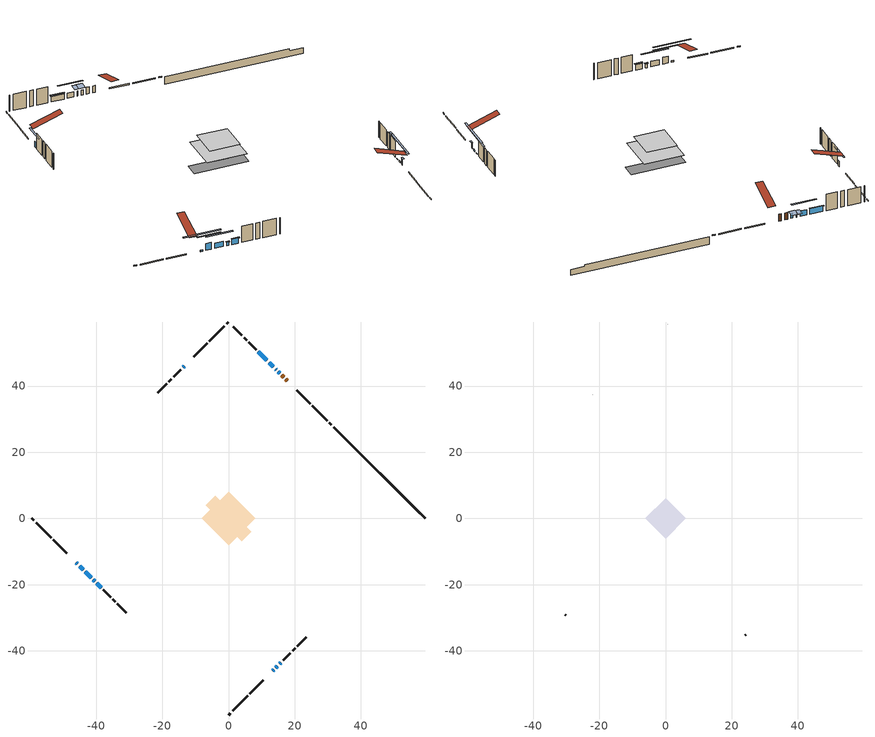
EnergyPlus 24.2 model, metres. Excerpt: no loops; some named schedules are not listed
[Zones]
conditioned space
 floor outside (Floor1 construction): -2.72,0 0,2.72 2.72,0 0,-2.72 z0.35
 floor adiabatic (AdiabaticFloorConstruction): -8.05,0 0,8.05 8.05,0 0,-8.05 z2.79
 floor foundation (Slab1 construction): -6.9,4.07 -4.07,6.9 6.9,-4.07 4.07,-6.9 z-1.99
 wall outside (RimJoist1 construction): 0,-59.35 0.6,-58.74 / -59.35,0 -58.74,-0.6 / 0,59.35 -0.6,58.74 / 31.1,28.24 30.5,28.85 z0.35:0.65
 wall outside (RimJoist2 construction): 1.26,-58.09 5.83,-53.52 / -58.09,-1.26 -53.52,-5.83 / -1.26,58.09 -5.83,53.52 / 29.84,29.5 25.28,34.07 z0.35:0.65
 wall outside (RimJoist3 construction): 6.48,-52.86 10.43,-48.92 / -52.86,-6.48 -48.92,-10.43 / -6.48,52.86 -10.43,48.92 / 24.62,34.73 20.67,38.67 z0.35:0.65
 wall outside (AdiabaticWallConstruction 1): 17.8,41.55 17.29,42.05 / 16.64,42.71 16.07,43.28 z0.35:2.38
 wall outside (AdiabaticWallConstruction): 15.41,43.94 15.01,44.33 / 14.36,44.99 14.19,45.15 z0.35:1.88; 13.3,-46.04 13.67,-45.68 z0.35:2.13; -46.04,-13.3 -45.61,-13.74 / 14.32,-45.03 14.75,-44.59 z0.35:0.81; 15.41,-43.94 15.84,-43.5 z0.35:0.56; -44.95,-14.39 -43.88,-15.47 z0.35:2.38; -43.22,-16.13 -41.49,-17.85 / 13.54,45.81 12.25,47.1 / -13.3,46.04 -13.7,45.65 / -39.79,-19.56 -38.49,-20.85 / 11.59,47.76 9,50.34 z0.35:1.98; -40.84,-18.51 -40.44,-18.9 z0.35:1.42
 wall outside (Wall1 construction): 16.5,-42.85 18.7,-40.64 / -37.84,-21.51 -35.63,-23.72 / -14.36,44.99 -16.56,42.79 / 8.35,51 6.14,53.21 z0.35:5.23
 wall outside (Wall2 construction): 19.36,-39.99 20.11,-39.23 / -34.97,-24.37 -34.22,-25.13 / -17.22,42.13 -17.97,41.37 / 5.48,53.86 4.73,54.62 z0.35:5.23
 wall outside (Wall3 construction): 20.77,-38.57 23.44,-35.9 / -33.56,-25.78 -30.89,-28.45 / -18.63,40.72 -21.3,38.05 / 4.07,55.27 1.4,57.94 z0.35:5.23
 wall foundation (FoundationWall1 construction): 31.76,27.59,-1.99 31.76,27.59,0.35 56.59,2.76,0.35 56.59,2.76,-0.25 59.35,0,-0.25 59.35,0,-1.99
 window (WindowConstruction 8): 15.41,43.94 15.01,44.33 z0.35:1.87
 window (WindowConstruction 7): 13.3,-46.04 13.66,-45.68 z0.35:2.13
 window (WindowConstruction 10): -46.04,-13.3 -45.61,-13.74 z0.35:0.81
 window (WindowConstruction 11): 14.32,-45.02 14.75,-44.59 z0.35:0.81
 window (WindowConstruction 12): 15.41,-43.94 15.84,-43.51 z0.35:0.55
 window (WindowConstruction 9): 14.36,44.99 14.2,45.15 z0.35:1.87
 window (WindowConstruction): -44.95,-14.39 -43.88,-15.47 z0.35:2.38
 window (WindowConstruction 1): -43.22,-16.13 -41.49,-17.85 z0.35:1.97
 window (WindowConstruction 2): 13.54,45.81 12.25,47.1 z0.35:1.97
 window (WindowConstruction 3): -13.3,46.04 -13.7,45.65 z0.35:1.97
 window (WindowConstruction 4): -40.84,-18.51 -40.44,-18.9 z0.35:1.42
 window (WindowConstruction 5): -39.79,-19.56 -38.49,-20.85 z0.35:1.97
 window (WindowConstruction 6): 11.59,47.76 9,50.34 z0.35:1.97
 door (Door): 17.8,41.55 17.3,42.05 z0.35:2.38
 door (Door 1): 16.64,42.71 16.07,43.28 z0.35:2.38
 ceiling adiabatic (AdiabaticFloorConstruction): 0,-8.05 8.05,0 0,8.05 -8.05,0 z2.79
attic - vented
 floor to conditioned space (Floor2 construction Reversed): -6.08,0 0,6.08 6.08,0 0,-6.08 z5.23
 wall outside (Wall4 construction): 24.1,-35.25 24.19,-35.16 / -30.23,-29.11 -30.15,-29.2 / -21.96,37.39 -22.04,37.3 / 0.74,58.6 0.66,58.69 z0.35:5.23
 roof outside (Roof1 construction): 12.65,-46.7,5.23 6.73,-40.78,8.02 5.17,-42.34,8.02 11.09,-48.26,5.23; -46.7,-12.65,5.23 -40.78,-6.73,8.02 -42.34,-5.17,8.02 -48.26,-11.09,5.23; -12.65,46.7,5.23 -6.73,40.78,8.02 -5.17,42.34,8.02 -11.09,48.26,5.23; 18.45,40.89,5.23 12.53,34.97,8.02 14.09,33.41,8.02 20.01,39.33,5.23
shading: 14.58,44.76 15.84,43.51 17.35,45.01 16.09,46.27 z2.48; 13.81,-45.54 13.16,-46.18 13.45,-46.47 14.1,-45.83 z2.33; -42.02,-17.33 -49.63,-9.71 -49.93,-10 -42.31,-17.62 z5.89; 18.35,-41 10.73,-48.62 11.02,-48.91 18.64,-41.29 z5.89; 19.43,-39.91 11.82,-47.53 12.11,-47.82 19.72,-40.2 z5.64; 13.76,45.58 14.79,44.56 16.3,46.06 15.27,47.09 z2.48; -42.01,-17.34 -46.82,-12.53 -47.11,-12.82 -42.3,-17.63 z5.02; -39.63,-19.72 -45.09,-14.26 -45.38,-14.55 -39.92,-20.01 z4.61; 10.38,48.97 15.41,43.94 15.7,44.23 10.67,49.26 z4.61; -15.57,43.78 -11.44,47.91 -11.73,48.2 -15.86,44.07 z4.61; -40.3,-19.05 -40.98,-18.37 -41.27,-18.66 -40.59,-19.34 z1.62; -38.35,-21 -39.93,-19.42 -40.22,-19.71 -38.64,-21.29 z2.18; 8.86,50.49 11.73,47.61 12.02,47.91 9.15,50.78 z2.18
[Building]
Building 1: Terrain=Suburbs
[Site:Location]
Toronto City Centre_ON: Latitude {deg}=43.63; Longitude {deg}=-79.39; Time Zone {hr}=-5; Elevation {m}=77; Keep Site Location Information=Yes
[Site:GroundTemperature:Shallow]
5.01852, 3.26908, 3.12898, 3.95918, 7.29196, 10.6092, 13.4851, 15.3069, 15.4617, 13.9799, 11.1774, 7.9619
[Site:WaterMainsTemperature]
Calculation Method=Schedule; Temperature Schedule=mains temperature schedule
[Material] Roughness=Rough; Thermal Absorptance=0.9
Name | Thickness {m} | Conductivity {W/m-K} | Density {kg/m3} | Specific Heat {J/kg-K} | Solar Absorptance | Visible Absorptance
asphalt or fiberglass shingles | 0.00635 | 0.162714 | 1121.4 | 1465.45 | 0.4 | 0.4
ceiling loosefill ins | 0.0846667 | 0.0480833 | 16.02 | 1046.75 | 0.7 | 0.7
ceiling stud and cavity | 0.1397 | 0.0938901 | 65.682 | 1177.47 | 0.7 | 0.7
concrete 4.0 in. | 0.1016 | 1.803125 | 2242.8 | 837.4 | 0.7 | 0.7
concrete 8.0 in. | 0.2032 | 1.803125 | 2242.8 | 837.4 | 0.7 | 0.7
door material | 0.04445 | 0.053851 | 512.64 | 1214.23 | 0.7 | 0.7
door material 1 | 0.04445 | 0.188738 | 512.64 | 1214.23 | 0.7 | 0.7
exterior vertical ins | 0.046611 | 0.029427 | 32.04 | 1214.23 | 0.7 | 0.7
floor covering | 0.0127 | 0.0433444 | 54.468 | 1339.84 | 0.6 | 0.6
floor rigid ins; rim joist rigid ins; wall rigid ins | 0.051816 | 0.029427 | 32.04 | 1214.23 | 0.7 | 0.7
floor rigid ins 1; wall rigid ins 1 | 0.512978 | 0.029427 | 32.04 | 1214.23 | 0.7 | 0.7
floor stud and cavity | 0.1397 | 0.137215 | 92.3553 | 1139.71 | 0.7 | 0.7
floor stud and cavity 1 | 0.1397 | 1.75129 | 37.0049 | 1207.88 | 0.7 | 0.7
furniture material conditioned space 1 | 0.1524 | 0.115458 | 640.8 | 1214.23 | 0.6 | 0.6
gypsum board | 0.0127 | 0.160291 | 801 | 837.4 | 0.6 | 0.6
gypsum board 1 | 0.0127 | 0.160291 | 801 | 837.4 | 0.7 | 0.7
osb sheathing 0.5 in. | 0.0127 | 0.115458 | 512.64 | 1214.23 | 0.7 | 0.7
osb sheathing 0.75 in. | 0.01905 | 0.115458 | 512.64 | 1214.23 | 0.7 | 0.7
osb sheathing 2.0 in. | 0.0508 | 0.115458 | 512.64 | 1214.23 | 0.7 | 0.7
rim joist stud and cavity | 0.0508 | 0.0515565 | 125.044 | 1163.47 | 0.6 | 0.6
rim joist stud and cavity 1 | 0.0508 | 0.0406006 | 125.044 | 1163.47 | 0.6 | 0.6
rim joist stud and cavity 2 | 0.0508 | 0.0377331 | 125.044 | 1163.47 | 0.6 | 0.6
wall stud and cavity | 0.1397 | 0.219778 | 139.0536 | 1170.24 | 0.7 | 0.7
wall stud and cavity 1 | 0.1397 | 0.160606 | 139.0536 | 1170.24 | 0.7 | 0.7
wall stud and cavity 2 | 0.1397 | 0.326506 | 139.0536 | 1170.24 | 0.7 | 0.7
wall stud and cavity 3 | 0.0889 | 6.1454 | 50.32683 | 1063.81 | 0.6 | 0.6
wall stud and cavity 4 | 0.0889 | 0.380278 | 52.3479 | 1209.89 | 0.7 | 0.7
wall stud and cavity 5 | 0.0889 | 0.391764 | 83.0341 | 1211.67 | 0.7 | 0.7
wood siding | 0.0254 | 0.102417 | 544.68 | 1172.36 | 0.4 | 0.4
wood siding 1 | 0.00254 | 0.102417 | 544.68 | 1172.36 | 0.4 | 0.4
wood siding 2; wood siding 3; wood siding 4 | 0.0254 | 0.102417 | 544.68 | 1172.36 | 0.7 | 0.7
[WindowMaterial:SimpleGlazingSystem]
Name | U-Factor {W/m2-K} | Solar Heat Gain Coefficient
WindowMaterial | 2.98606 | 0.58
WindowMaterial 1 | 2.88272 | 0.7
WindowMaterial 10 | 3.00196 | 0.18
WindowMaterial 2 | 2.90373 | 0.65
WindowMaterial 3 | 2.989467 | 0.53
WindowMaterial 4 | 2.99912 | 0.51
WindowMaterial 5 | 2.94007 | 0.62
WindowMaterial 6 | 3.000823 | 0.52
WindowMaterial 7 | 2.89919 | 0.62
WindowMaterial 8 | 2.81288 | 0.47
WindowMaterial 9 | 3.07407 | 0.36
[Construction]
AdiabaticFloorConstruction: floor stud and cavity 1, floor rigid ins 1, osb sheathing 0.75 in., floor covering
AdiabaticWallConstruction: wood siding 3, wall rigid ins 1, wall stud and cavity 4, gypsum board
AdiabaticWallConstruction 1: wood siding 4, wall rigid ins 1, wall stud and cavity 4, gypsum board
Door: door material
Door 1: door material 1
Floor1 construction: floor stud and cavity, floor rigid ins, osb sheathing 0.75 in., floor covering
Floor2 construction Reversed: gypsum board, ceiling stud and cavity, ceiling loosefill ins
FoundationWall1 construction: concrete 8.0 in., gypsum board 1
furniture construction conditioned space 1: furniture material conditioned space 1
PartitionWallConstruction: gypsum board, wall stud and cavity 5, gypsum board
RimJoist1 construction: wood siding 2, osb sheathing 2.0 in., rim joist stud and cavity
RimJoist2 construction: wood siding 2, rim joist rigid ins, osb sheathing 2.0 in., rim joist stud and cavity 1
RimJoist3 construction: wood siding 2, osb sheathing 2.0 in., rim joist stud and cavity 2
Roof1 construction: asphalt or fiberglass shingles
Slab1 construction: concrete 4.0 in.
Wall1 construction: wood siding, wall rigid ins, osb sheathing 0.5 in., wall stud and cavity, gypsum board
Wall2 construction: wood siding, wall rigid ins, osb sheathing 0.5 in., wall stud and cavity 1, gypsum board
Wall3 construction: wood siding, wall rigid ins, osb sheathing 0.5 in., wall stud and cavity 2, gypsum board
Wall4 construction: wood siding 1, wall stud and cavity 3
WindowConstruction: WindowMaterial
WindowConstruction 1: WindowMaterial 1
WindowConstruction 10; WindowConstruction 11: WindowMaterial 9
WindowConstruction 12: WindowMaterial 10
WindowConstruction 2; WindowConstruction 6: WindowMaterial 2
WindowConstruction 3: WindowMaterial 3
WindowConstruction 4: WindowMaterial 4
WindowConstruction 5: WindowMaterial 5
WindowConstruction 7: WindowMaterial 6
WindowConstruction 8: WindowMaterial 7
WindowConstruction 9: WindowMaterial 8
[Zone] Multiplier=1; Part of Total Floor Area=Yes
Name | Volume {m3}
attic - vented | 33.4823
conditioned space | 461.1
[Space]
Name | Zone | Volume {m3}
attic - vented 1 | attic - vented | 33.4823
conditioned space 1 | conditioned space | 461.1
[ZoneInfiltration:EffectiveLeakageArea]
infil attic - vented 1: Zone or Space=attic - vented 1; Schedule=Always On Discrete; Effective Air Leakage Area {cm2}=3111.58; Stack Coefficient=0.000533206; Wind Coefficient=1.56015e-05
[ZoneMixing]
whole house fan mix: Zone or Space=attic - vented; Schedule=Always On Continuous; Design Flow Rate Calculation Method=Flow/Zone; Design Flow Rate {m3/s}=0; Source Zone or Space=conditioned space
[SurfaceProperty:ExposedFoundationPerimeter]
Slab1: Exposed Perimeter Calculation Method=TotalExposedPerimeter; Total Exposed Perimeter {m}=39.014
[InternalMass] Zone or ZoneList=conditioned space; Space or SpaceList=conditioned space 1
Name | Construction | Surface Area {m2}
furniture mass conditioned space 1 | furniture construction conditioned space 1 | 82.596
partition wall mass | PartitionWallConstruction | 206.49
[Lights]
interior lighting: Zone or ZoneList or Space or SpaceList=conditioned space 1; Schedule=interior lighting schedule; Design Level Calculation Method=LightingLevel; Lighting Level {W}=343.2; Return Air Fraction=0; Fraction Radiant=0.6; Fraction Visible=0.2; Fraction Replaceable=1
[People]
occupants: Zone or ZoneList or Space or SpaceList=conditioned space 1; Number of People Schedule=occupants schedule; Number of People Calculation Method=People; Number of People=3; Fraction Radiant=0.314171; Sensible Heat Fraction=0.56303; Activity Level Schedule=occupants activity schedule; Carbon Dioxide Generation Rate {m3/s-W}=0; Enable ASHRAE 55 Comfort Warnings=No; Mean Radiant Temperature Calculation Type=EnclosureAveraged
[ElectricEquipment] Zone or ZoneList or Space or SpaceList=conditioned space 1; Design Level Calculation Method=EquipmentLevel
Name | Schedule | Design Level {W} | Fraction Latent | Fraction Radiant | Fraction Lost
clothes dryer | clothes dryer schedule | 140.772 | 0.015 | 0.081 | 0.85
clothes washer | clothes washer schedule | 32.1985 | 0.03 | 0.162 | 0.7
cooking range | cooking range schedule | 215.147 | 0.08 | 0.432 | 0.2
dishwasher | dishwasher schedule | 66.8632 | 0.3 | 0.18 | 0.4
fridge | fridge schedule | 72.9452 | 0 | 0.6 | 0
mech vent bath fan 0 | mech vent bath fan 0 schedule | 50.2 | 0 | 0 | 1
mech vent bath fan 1 | mech vent bath fan 1 schedule | 50.2 | 0 | 0 | 1
mech vent house fan | mech vent house fan schedule | 0 | 0 | 0 | 1
mech vent house fan cfis | mech vent house fan cfis schedule | 0 | 0 | 0 | 0
mech vent range fan 0 | mech vent range fan 0 schedule | 57 | 0 | 0 | 1
misc plug loads | misc plug loads schedule | 494.7 | 0.045 | 0.513 | 0.1
whole house fan | Always On Discrete | 0 | 0 | 0 | 1
[OtherEquipment] Zone or ZoneList or Space or SpaceList=conditioned space 1; Design Level Calculation Method=EquipmentLevel
Name | Fuel Type | Schedule | Design Level {W} | Fraction Latent | Fraction Radiant | Fraction Lost
clothes dryer 1 | Electricity | clothes dryer schedule | 0 | 0.015 | 0.081 | 0.85
cooking range 1 | Electricity | cooking range schedule | 0 | 0.08 | 0.432 | 0.2
general water use latent | None | general water use schedule | 62.594 | 1 | 0 | 0
general water use sensible | None | general water use schedule | -61.6891 | 0 | 0.6 | 0
mech vent house fan latent load | None | Always On Discrete | 0 | 1 | 0 | 0
mech vent house fan sensible load | None | Always On Discrete | 0 | 0 | 0 | 0
water heater energy adjustment1 | NaturalGas | Always On Discrete | 0.01 | 0 | 0 | 1
[ZoneInfiltration:DesignFlowRate] Zone or ZoneList or Space or SpaceList=conditioned space 1; Schedule=Always On Discrete; Design Flow Rate Calculation Method=Flow/Zone; Design Flow Rate {m3/s}=0
infil flow; natural vent flow; whole house fan flow
[Foundation:Kiva]
Foundation Kiva 1: Initial Indoor Air Temperature {C}=18; Wall Height Above Grade {m}=0.350002; Wall Depth Below Slab {m}=0.2032; Custom Block Material Name 1=exterior vertical ins; Custom Block Depth 1 {m}=2.34001; Custom Block X Position 1 {m}=0.2159; Custom Block Z Position 1 {m}=0
[Foundation:Kiva:Settings]
Soil Conductivity {W/m-K}=0.849921; Soil Density {kg/m3}=1842.3; Soil Specific Heat {J/kg-K}=418.7; Ground Solar Absorptivity=0.9; Ground Thermal Absorptivity=0.9; Ground Surface Roughness {m}=0.03; Far-Field Width {m}=40; Deep-Ground Boundary Condition=ZeroFlux; Deep-Ground Depth {m}=40; Minimum Cell Dimension {m}=0.2; Maximum Cell Growth Coefficient=3; Simulation Timestep=Timestep
[Exterior:Lights]
exterior lighting: Schedule=exterior lighting schedule; Design Level {W}=75.6
[Schedule:Constant]
Name | Hourly Value
Always On Continuous; mech vent house fan schedule; mech vent house fan cfis schedule; Always On Discrete | 1
occupants activity schedule | 117.228
fridge schedule | 0
[Schedule:Week:Daily]
interior lighting schedule Week Rule - Jan1-Jan27: interior lighting schedule day, interior lighting schedule day, interior lighting schedule day, interior lighting schedule day, interior lighting schedule day, interior lighting schedule day, interior lighting schedule day, interior lighting schedule default day, interior lighting schedule default day, interior lighting schedule default day, interior lighting schedule default day, interior lighting schedule default day
interior lighting schedule Week Rule - Jan28-Feb3: interior lighting schedule day, interior lighting schedule day, interior lighting schedule day, interior lighting schedule day, interior lighting schedule day 1, interior lighting schedule day 1, interior lighting schedule day 1, interior lighting schedule default day, interior lighting schedule default day, interior lighting schedule default day, interior lighting schedule default day, interior lighting schedule default day
interior lighting schedule Week Rule - Feb4-Feb24: interior lighting schedule day 1, interior lighting schedule day 1, interior lighting schedule day 1, interior lighting schedule day 1, interior lighting schedule day 1, interior lighting schedule day 1, interior lighting schedule day 1, interior lighting schedule default day, interior lighting schedule default day, interior lighting schedule default day, interior lighting schedule default day, interior lighting schedule default day
interior lighting schedule Week Rule - Feb25-Mar3: interior lighting schedule day 1, interior lighting schedule day 1, interior lighting schedule day 1, interior lighting schedule day 1, interior lighting schedule day 2, interior lighting schedule day 2, interior lighting schedule day 2, interior lighting schedule default day, interior lighting schedule default day, interior lighting schedule default day, interior lighting schedule default day, interior lighting schedule default day
interior lighting schedule Week Rule - Mar4-Mar31: interior lighting schedule day 2, interior lighting schedule day 2, interior lighting schedule day 2, interior lighting schedule day 2, interior lighting schedule day 2, interior lighting schedule day 2, interior lighting schedule day 2, interior lighting schedule default day, interior lighting schedule default day, interior lighting schedule default day, interior lighting schedule default day, interior lighting schedule default day
interior lighting schedule Week Rule - Apr1-Apr28: interior lighting schedule day 3, interior lighting schedule day 3, interior lighting schedule day 3, interior lighting schedule day 3, interior lighting schedule day 3, interior lighting schedule day 3, interior lighting schedule day 3, interior lighting schedule default day, interior lighting schedule default day, interior lighting schedule default day, interior lighting schedule default day, interior lighting schedule default day
interior lighting schedule Week Rule - Apr29-May5: interior lighting schedule day 3, interior lighting schedule day 3, interior lighting schedule day 4, interior lighting schedule day 4, interior lighting schedule day 4, interior lighting schedule day 4, interior lighting schedule day 4, interior lighting schedule default day, interior lighting schedule default day, interior lighting schedule default day, interior lighting schedule default day, interior lighting schedule default day
interior lighting schedule Week Rule - May6-May26: interior lighting schedule day 4, interior lighting schedule day 4, interior lighting schedule day 4, interior lighting schedule day 4, interior lighting schedule day 4, interior lighting schedule day 4, interior lighting schedule day 4, interior lighting schedule default day, interior lighting schedule default day, interior lighting schedule default day, interior lighting schedule default day, interior lighting schedule default day
interior lighting schedule Week Rule - May27-Jun2: interior lighting schedule day 4, interior lighting schedule day 4, interior lighting schedule day 4, interior lighting schedule day 4, interior lighting schedule day 4, interior lighting schedule day 5, interior lighting schedule day 5, interior lighting schedule default day, interior lighting schedule default day, interior lighting schedule default day, interior lighting schedule default day, interior lighting schedule default day
interior lighting schedule Week Rule - Jun3-Jun30: interior lighting schedule day 5, interior lighting schedule day 5, interior lighting schedule day 5, interior lighting schedule day 5, interior lighting schedule day 5, interior lighting schedule day 5, interior lighting schedule day 5, interior lighting schedule default day, interior lighting schedule default day, interior lighting schedule default day, interior lighting schedule default day, interior lighting schedule default day
interior lighting schedule Week Rule - Jul1-Jul28: interior lighting schedule day 6, interior lighting schedule day 6, interior lighting schedule day 6, interior lighting schedule day 6, interior lighting schedule day 6, interior lighting schedule day 6, interior lighting schedule day 6, interior lighting schedule default day, interior lighting schedule default day, interior lighting schedule default day, interior lighting schedule default day, interior lighting schedule default day
interior lighting schedule Week Rule - Jul29-Aug4: interior lighting schedule day 6, interior lighting schedule day 6, interior lighting schedule day 6, interior lighting schedule day 7, interior lighting schedule day 7, interior lighting schedule day 7, interior lighting schedule day 7, interior lighting schedule default day, interior lighting schedule default day, interior lighting schedule default day, interior lighting schedule default day, interior lighting schedule default day
interior lighting schedule Week Rule - Aug5-Aug25: interior lighting schedule day 7, interior lighting schedule day 7, interior lighting schedule day 7, interior lighting schedule day 7, interior lighting schedule day 7, interior lighting schedule day 7, interior lighting schedule day 7, interior lighting schedule default day, interior lighting schedule default day, interior lighting schedule default day, interior lighting schedule default day, interior lighting schedule default day
interior lighting schedule Week Rule - Aug26-Sep1: interior lighting schedule day 7, interior lighting schedule day 7, interior lighting schedule day 7, interior lighting schedule day 7, interior lighting schedule day 7, interior lighting schedule day 7, interior lighting schedule day 8, interior lighting schedule default day, interior lighting schedule default day, interior lighting schedule default day, interior lighting schedule default day, interior lighting schedule default day
interior lighting schedule Week Rule - Sep2-Sep29: interior lighting schedule day 8, interior lighting schedule day 8, interior lighting schedule day 8, interior lighting schedule day 8, interior lighting schedule day 8, interior lighting schedule day 8, interior lighting schedule day 8, interior lighting schedule default day, interior lighting schedule default day, interior lighting schedule default day, interior lighting schedule default day, interior lighting schedule default day
interior lighting schedule Week Rule - Sep30-Oct6: interior lighting schedule day 8, interior lighting schedule day 9, interior lighting schedule day 9, interior lighting schedule day 9, interior lighting schedule day 9, interior lighting schedule day 9, interior lighting schedule day 9, interior lighting schedule default day, interior lighting schedule default day, interior lighting schedule default day, interior lighting schedule default day, interior lighting schedule default day
interior lighting schedule Week Rule - Oct7-Oct27: interior lighting schedule day 9, interior lighting schedule day 9, interior lighting schedule day 9, interior lighting schedule day 9, interior lighting schedule day 9, interior lighting schedule day 9, interior lighting schedule day 9, interior lighting schedule default day, interior lighting schedule default day, interior lighting schedule default day, interior lighting schedule default day, interior lighting schedule default day
interior lighting schedule Week Rule - Oct28-Nov3: interior lighting schedule day 9, interior lighting schedule day 9, interior lighting schedule day 9, interior lighting schedule day 9, interior lighting schedule day 10, interior lighting schedule day 10, interior lighting schedule day 10, interior lighting schedule default day, interior lighting schedule default day, interior lighting schedule default day, interior lighting schedule default day, interior lighting schedule default day
interior lighting schedule Week Rule - Nov4-Nov24: interior lighting schedule day 10, interior lighting schedule day 10, interior lighting schedule day 10, interior lighting schedule day 10, interior lighting schedule day 10, interior lighting schedule day 10, interior lighting schedule day 10, interior lighting schedule default day, interior lighting schedule default day, interior lighting schedule default day, interior lighting schedule default day, interior lighting schedule default day
interior lighting schedule Week Rule - Nov25-Dec1: interior lighting schedule day 10, interior lighting schedule day 10, interior lighting schedule day 10, interior lighting schedule day 10, interior lighting schedule day 10, interior lighting schedule day 10, interior lighting schedule day 11, interior lighting schedule default day, interior lighting schedule default day, interior lighting schedule default day, interior lighting schedule default day, interior lighting schedule default day
interior lighting schedule Week Rule - Dec2-Dec31: interior lighting schedule day 11, interior lighting schedule day 11, interior lighting schedule day 11, interior lighting schedule day 11, interior lighting schedule day 11, interior lighting schedule day 11, interior lighting schedule day 11, interior lighting schedule default day, interior lighting schedule default day, interior lighting schedule default day, interior lighting schedule default day, interior lighting schedule default day
occupants schedule Week Rule - Jan1-Dec31: occupants schedule day, occupants schedule day, occupants schedule day, occupants schedule day, occupants schedule day, occupants schedule day, occupants schedule day, occupants schedule default day, occupants schedule default day, occupants schedule default day, occupants schedule default day, occupants schedule default day
clothes dryer schedule Week Rule - Jan1-Dec31: clothes dryer schedule day, clothes dryer schedule day, clothes dryer schedule day, clothes dryer schedule day, clothes dryer schedule day, clothes dryer schedule day, clothes dryer schedule day, clothes dryer schedule default day, clothes dryer schedule default day, clothes dryer schedule default day, clothes dryer schedule default day, clothes dryer schedule default day
clothes washer schedule Week Rule - Jan1-Dec31: clothes washer schedule day, clothes washer schedule day, clothes washer schedule day, clothes washer schedule day, clothes washer schedule day, clothes washer schedule day, clothes washer schedule day, clothes washer schedule default day, clothes washer schedule default day, clothes washer schedule default day, clothes washer schedule default day, clothes washer schedule default day
cooking range schedule Week Rule - Jan1-Dec31: cooking range schedule day, cooking range schedule day, cooking range schedule day, cooking range schedule day, cooking range schedule day, cooking range schedule day, cooking range schedule day, cooking range schedule default day, cooking range schedule default day, cooking range schedule default day, cooking range schedule default day, cooking range schedule default day
dishwasher schedule Week Rule - Jan1-Dec31: dishwasher schedule day, dishwasher schedule day, dishwasher schedule day, dishwasher schedule day, dishwasher schedule day, dishwasher schedule day, dishwasher schedule day, dishwasher schedule default day, dishwasher schedule default day, dishwasher schedule default day, dishwasher schedule default day, dishwasher schedule default day
mech vent bath fan 0 schedule Week Rule - Jan1-Dec31: mech vent bath fan 0 schedule day, mech vent bath fan 0 schedule day, mech vent bath fan 0 schedule day, mech vent bath fan 0 schedule day, mech vent bath fan 0 schedule day, mech vent bath fan 0 schedule day, mech vent bath fan 0 schedule day, mech vent bath fan 0 schedule default day, mech vent bath fan 0 schedule default day, mech vent bath fan 0 schedule default day, mech vent bath fan 0 schedule default day, mech vent bath fan 0 schedule default day
mech vent bath fan 1 schedule Week Rule - Jan1-Dec31: mech vent bath fan 1 schedule day, mech vent bath fan 1 schedule day, mech vent bath fan 1 schedule day, mech vent bath fan 1 schedule day, mech vent bath fan 1 schedule day, mech vent bath fan 1 schedule day, mech vent bath fan 1 schedule day, mech vent bath fan 1 schedule default day, mech vent bath fan 1 schedule default day, mech vent bath fan 1 schedule default day, mech vent bath fan 1 schedule default day, mech vent bath fan 1 schedule default day
mech vent range fan 0 schedule Week Rule - Jan1-Dec31: mech vent range fan 0 schedule day, mech vent range fan 0 schedule day, mech vent range fan 0 schedule day, mech vent range fan 0 schedule day, mech vent range fan 0 schedule day, mech vent range fan 0 schedule day, mech vent range fan 0 schedule day, mech vent range fan 0 schedule default day, mech vent range fan 0 schedule default day, mech vent range fan 0 schedule default day, mech vent range fan 0 schedule default day, mech vent range fan 0 schedule default day
misc plug loads schedule Week Rule - Jan1-Dec31: misc plug loads schedule day, misc plug loads schedule day, misc plug loads schedule day, misc plug loads schedule day, misc plug loads schedule day, misc plug loads schedule day, misc plug loads schedule day, misc plug loads schedule default day, misc plug loads schedule default day, misc plug loads schedule default day, misc plug loads schedule default day, misc plug loads schedule default day
general water use schedule Week Rule - Jan1-Dec31: general water use schedule day, general water use schedule day, general water use schedule day, general water use schedule day, general water use schedule day, general water use schedule day, general water use schedule day, general water use schedule default day, general water use schedule default day, general water use schedule default day, general water use schedule default day, general water use schedule default day
exterior lighting schedule Week Rule - Jan1-Jan27: exterior lighting schedule day, exterior lighting schedule day, exterior lighting schedule day, exterior lighting schedule day, exterior lighting schedule day, exterior lighting schedule day, exterior lighting schedule day, exterior lighting schedule default day, exterior lighting schedule default day, exterior lighting schedule default day, exterior lighting schedule default day, exterior lighting schedule default day
exterior lighting schedule Week Rule - Jan28-Feb3: exterior lighting schedule day, exterior lighting schedule day, exterior lighting schedule day, exterior lighting schedule day, exterior lighting schedule day 1, exterior lighting schedule day 1, exterior lighting schedule day 1, exterior lighting schedule default day, exterior lighting schedule default day, exterior lighting schedule default day, exterior lighting schedule default day, exterior lighting schedule default day
exterior lighting schedule Week Rule - Feb4-Feb24: exterior lighting schedule day 1, exterior lighting schedule day 1, exterior lighting schedule day 1, exterior lighting schedule day 1, exterior lighting schedule day 1, exterior lighting schedule day 1, exterior lighting schedule day 1, exterior lighting schedule default day, exterior lighting schedule default day, exterior lighting schedule default day, exterior lighting schedule default day, exterior lighting schedule default day
exterior lighting schedule Week Rule - Feb25-Mar3: exterior lighting schedule day 1, exterior lighting schedule day 1, exterior lighting schedule day 1, exterior lighting schedule day 1, exterior lighting schedule day 2, exterior lighting schedule day 2, exterior lighting schedule day 2, exterior lighting schedule default day, exterior lighting schedule default day, exterior lighting schedule default day, exterior lighting schedule default day, exterior lighting schedule default day
exterior lighting schedule Week Rule - Mar4-Mar31: exterior lighting schedule day 2, exterior lighting schedule day 2, exterior lighting schedule day 2, exterior lighting schedule day 2, exterior lighting schedule day 2, exterior lighting schedule day 2, exterior lighting schedule day 2, exterior lighting schedule default day, exterior lighting schedule default day, exterior lighting schedule default day, exterior lighting schedule default day, exterior lighting schedule default day
exterior lighting schedule Week Rule - Apr1-Apr28: exterior lighting schedule day 3, exterior lighting schedule day 3, exterior lighting schedule day 3, exterior lighting schedule day 3, exterior lighting schedule day 3, exterior lighting schedule day 3, exterior lighting schedule day 3, exterior lighting schedule default day, exterior lighting schedule default day, exterior lighting schedule default day, exterior lighting schedule default day, exterior lighting schedule default day
exterior lighting schedule Week Rule - Apr29-May5: exterior lighting schedule day 3, exterior lighting schedule day 3, exterior lighting schedule day 4, exterior lighting schedule day 4, exterior lighting schedule day 4, exterior lighting schedule day 4, exterior lighting schedule day 4, exterior lighting schedule default day, exterior lighting schedule default day, exterior lighting schedule default day, exterior lighting schedule default day, exterior lighting schedule default day
exterior lighting schedule Week Rule - May6-May26: exterior lighting schedule day 4, exterior lighting schedule day 4, exterior lighting schedule day 4, exterior lighting schedule day 4, exterior lighting schedule day 4, exterior lighting schedule day 4, exterior lighting schedule day 4, exterior lighting schedule default day, exterior lighting schedule default day, exterior lighting schedule default day, exterior lighting schedule default day, exterior lighting schedule default day
exterior lighting schedule Week Rule - May27-Jun2: exterior lighting schedule day 4, exterior lighting schedule day 4, exterior lighting schedule day 4, exterior lighting schedule day 4, exterior lighting schedule day 4, exterior lighting schedule day 5, exterior lighting schedule day 5, exterior lighting schedule default day, exterior lighting schedule default day, exterior lighting schedule default day, exterior lighting schedule default day, exterior lighting schedule default day
[Schedule:Year]
interior lighting schedule: interior lighting schedule Week Rule - Jan1-Jan27, 1, 1, 1, 27, interior lighting schedule Week Rule - Jan28-Feb3, 1, 28, 2, 3, interior lighting schedule Week Rule - Feb4-Feb24, 2, 4, 2, 24, interior lighting schedule Week Rule - Feb25-Mar3, 2, 25, 3, 3, interior lighting schedule Week Rule - Mar4-Mar31, 3, 4, 3, 31, interior lighting schedule Week Rule - Apr1-Apr28, 4, 1, 4, 28, interior lighting schedule Week Rule - Apr29-May5, 4, 29, 5, 5, interior lighting schedule Week Rule - May6-May26, 5, 6, 5, 26, interior lighting schedule Week Rule - May27-Jun2, 5, 27, 6, 2, interior lighting schedule Week Rule - Jun3-Jun30, 6, 3, 6, 30, interior lighting schedule Week Rule - Jul1-Jul28, 7, 1, 7, 28, interior lighting schedule Week Rule - Jul29-Aug4, 7, 29, 8, 4, interior lighting schedule Week Rule - Aug5-Aug25, 8, 5, 8, 25, interior lighting schedule Week Rule - Aug26-Sep1, 8, 26, 9, 1, interior lighting schedule Week Rule - Sep2-Sep29, 9, 2, 9, 29, interior lighting schedule Week Rule - Sep30-Oct6, 9, 30, 10, 6, interior lighting schedule Week Rule - Oct7-Oct27, 10, 7, 10, 27, interior lighting schedule Week Rule - Oct28-Nov3, 10, 28, 11, 3, interior lighting schedule Week Rule - Nov4-Nov24, 11, 4, 11, 24, interior lighting schedule Week Rule - Nov25-Dec1, 11, 25, 12, 1, interior lighting schedule Week Rule - Dec2-Dec31, 12, 2, 12, 31
occupants schedule: occupants schedule Week Rule - Jan1-Dec31, 1, 1, 12, 31
clothes dryer schedule: clothes dryer schedule Week Rule - Jan1-Dec31, 1, 1, 12, 31
clothes washer schedule: clothes washer schedule Week Rule - Jan1-Dec31, 1, 1, 12, 31
cooking range schedule: cooking range schedule Week Rule - Jan1-Dec31, 1, 1, 12, 31
dishwasher schedule: dishwasher schedule Week Rule - Jan1-Dec31, 1, 1, 12, 31
mech vent bath fan 0 schedule: mech vent bath fan 0 schedule Week Rule - Jan1-Dec31, 1, 1, 12, 31
mech vent bath fan 1 schedule: mech vent bath fan 1 schedule Week Rule - Jan1-Dec31, 1, 1, 12, 31
mech vent range fan 0 schedule: mech vent range fan 0 schedule Week Rule - Jan1-Dec31, 1, 1, 12, 31
misc plug loads schedule: misc plug loads schedule Week Rule - Jan1-Dec31, 1, 1, 12, 31
general water use schedule: general water use schedule Week Rule - Jan1-Dec31, 1, 1, 12, 31
exterior lighting schedule: exterior lighting schedule Week Rule - Jan1-Jan27, 1, 1, 1, 27, exterior lighting schedule Week Rule - Jan28-Feb3, 1, 28, 2, 3, exterior lighting schedule Week Rule - Feb4-Feb24, 2, 4, 2, 24, exterior lighting schedule Week Rule - Feb25-Mar3, 2, 25, 3, 3, exterior lighting schedule Week Rule - Mar4-Mar31, 3, 4, 3, 31, exterior lighting schedule Week Rule - Apr1-Apr28, 4, 1, 4, 28, exterior lighting schedule Week Rule - Apr29-May5, 4, 29, 5, 5, exterior lighting schedule Week Rule - May6-May26, 5, 6, 5, 26, exterior lighting schedule Week Rule - May27-Jun2, 5, 27, 6, 2, exterior lighting schedule Week Rule - Jun3-Jun30, 6, 3, 6, 30, exterior lighting schedule Week Rule - Jul1-Jul28, 7, 1, 7, 28, exterior lighting schedule Week Rule - Jul29-Aug4, 7, 29, 8, 4, exterior lighting schedule Week Rule - Aug5-Aug25, 8, 5, 8, 25, exterior lighting schedule Week Rule - Aug26-Sep1, 8, 26, 9, 1, exterior lighting schedule Week Rule - Sep2-Sep29, 9, 2, 9, 29, exterior lighting schedule Week Rule - Sep30-Oct6, 9, 30, 10, 6, exterior lighting schedule Week Rule - Oct7-Oct27, 10, 7, 10, 27, exterior lighting schedule Week Rule - Oct28-Nov3, 10, 28, 11, 3, exterior lighting schedule Week Rule - Nov4-Nov24, 11, 4, 11, 24, exterior lighting schedule Week Rule - Nov25-Dec1, 11, 25, 12, 1, exterior lighting schedule Week Rule - Dec2-Dec31, 12, 2, 12, 31
[Schedule:Compact]
mains temperature schedule: Through: 01/01, For: AllDays, Until: 24:00, 8.80333, Through: 01/02, For: AllDays, Until: 24:00, 8.74333, Through: 01/03, For: AllDays, Until: 24:00, 8.68389, Through: 01/04, For: AllDays, Until: 24:00, 8.62611, Through: 01/05, For: AllDays, Until: 24:00, 8.56944, Through: 01/06, For: AllDays, Until: 24:00, 8.51389, Through: 01/07, For: AllDays, Until: 24:00, 8.45944, Through: 01/08, For: AllDays, Until: 24:00, 8.40611, Through: 01/09, For: AllDays, Until: 24:00, 8.35389, Through: 01/10, For: AllDays, Until: 24:00, 8.30278, Through: 01/11, For: AllDays, Until: 24:00, 8.25333, Through: 01/12, For: AllDays, Until: 24:00, 8.205, Through: 01/13, For: AllDays, Until: 24:00, 8.15778, Through: 01/14, For: AllDays, Until: 24:00, 8.11222, Through: 01/15, For: AllDays, Until: 24:00, 8.06778, Through: 01/16, For: AllDays, Until: 24:00, 8.02444, Through: 01/17, For: AllDays, Until: 24:00, 7.98222, Through: 01/18, For: AllDays, Until: 24:00, 7.94167, Through: 01/19, For: AllDays, Until: 24:00, 7.90222, Through: 01/20, For: AllDays, Until: 24:00, 7.86444, Through: 01/21, For: AllDays, Until: 24:00, 7.82778, Through: 01/22, For: AllDays, Until: 24:00, 7.79278, Through: 01/23, For: AllDays, Until: 24:00, 7.75889, Through: 01/24, For: AllDays, Until: 24:00, 7.72667, Through: 01/25, For: AllDays, Until: 24:00, 7.69556, Through: 01/26, For: AllDays, Until: 24:00, 7.66611, Through: 01/27, For: AllDays, Until: 24:00, 7.63778, Through: 01/28, For: AllDays, Until: 24:00, 7.61111, Through: 01/29, For: AllDays, Until: 24:00, 7.58556, Through: 01/30, For: AllDays, Until: 24:00, 7.56167, Through: 01/31, For: AllDays, Until: 24:00, 7.53944, Through: 02/01, For: AllDays, Until: 24:00, 7.51833, Through: 02/02, For: AllDays, Until: 24:00, 7.49889, Through: 02/03, For: AllDays, Until: 24:00, 7.48111, Through: 02/04, For: AllDays, Until: 24:00, 7.46444, Through: 02/05, For: AllDays, Until: 24:00, 7.44944, Through: 02/06, For: AllDays, Until: 24:00, 7.43556, Through: 02/07, For: AllDays, Until: 24:00, 7.42333, Through: 02/08, For: AllDays, Until: 24:00, 7.41278, Through: 02/09, For: AllDays, Until: 24:00, 7.40389, Through: 02/10, For: AllDays, Until: 24:00, 7.39611, Through: 02/11, For: AllDays, Until: 24:00, 7.39, Through: 02/12, For: AllDays, Until: 24:00, 7.38556, Through: 02/13, For: AllDays, Until: 24:00, 7.38222, Through: 02/14, For: AllDays, Until: 24:00, 7.38056, Through: 02/15, For: AllDays, Until: 24:00, 7.38056, Through: 02/16, For: AllDays, Until: 24:00, 7.38222, Through: 02/17, For: AllDays, Until: 24:00, 7.385, Through: 02/18, For: AllDays, Until: 24:00, 7.38944, Through: 02/19, For: AllDays, Until: 24:00, 7.395, Through: 02/20, For: AllDays, Until: 24:00, 7.40278, Through: 02/21, For: AllDays, Until: 24:00, 7.41167, Through: 02/22, For: AllDays, Until: 24:00, 7.42222, Through: 02/23, For: AllDays, Until: 24:00, 7.43389, Through: 02/24, For: AllDays, Until: 24:00, 7.44722, Through: 02/25, For: AllDays, Until: 24:00, 7.46222, Through: 02/26, For: AllDays, Until: 24:00, 7.47833, Through: 02/27, For: AllDays, Until: 24:00, 7.49611, Through: 02/28, For: AllDays, Until: 24:00, 7.51556, Through: 03/01, For: AllDays, Until: 24:00, 7.53667, Through: 03/02, For: AllDays, Until: 24:00, 7.55889, Through: 03/03, For: AllDays, Until: 24:00, 7.58222, Through: 03/04, For: AllDays, Until: 24:00, 7.60722, Through: 03/05, For: AllDays, Until: 24:00, 7.63389, Through: 03/06, For: AllDays, Until: 24:00, 7.66222, Through: 03/07, For: AllDays, Until: 24:00, 7.69111, Through: 03/08, For: AllDays, Until: 24:00, 7.72222, Through: 03/09, For: AllDays, Until: 24:00, 7.75444, Through: 03/10, For: AllDays, Until: 24:00, 7.78778, Through: 03/11, For: AllDays, Until: 24:00, 7.82278, Through: 03/12, For: AllDays, Until: 24:00, 7.85944, Through: 03/13, For: AllDays, Until: 24:00, 7.89722, Through: 03/14, For: AllDays, Until: 24:00, 7.93611, Through: 03/15, For: AllDays, Until: 24:00, 7.97667, Through: 03/16, For: AllDays, Until: 24:00, 8.01833, Through: 03/17, For: AllDays, Until: 24:00, 8.06167, Through: 03/18, For: AllDays, Until: 24:00, 8.10611, Through: 03/19, For: AllDays, Until: 24:00, 8.15167, Through: 03/20, For: AllDays, Until: 24:00, 8.19833, Through: 03/21, For: AllDays, Until: 24:00, 8.24667, Through: 03/22, For: AllDays, Until: 24:00, 8.29611, Through: 03/23, For: AllDays, Until: 24:00, 8.34667, Through: 03/24, For: AllDays, Until: 24:00, 8.39889, Through: 03/25, For: AllDays, Until: 24:00, 8.45167, Through: 03/26, For: AllDays, Until: 24:00, 8.50611, Through: 03/27, For: AllDays, Until: 24:00, 8.56167, Through: 03/28, For: AllDays, Until: 24:00, 8.61833, Through: 03/29, For: AllDays, Until: 24:00, 8.67611, Through: 03/30, For: AllDays, Until: 24:00, 8.735, Through: 03/31, For: AllDays, Until: 24:00, 8.795, Through: 04/01, For: AllDays, Until: 24:00, 8.85611, Through: 04/02, For: AllDays, Until: 24:00, 8.91833, Through: 04/03, For: AllDays, Until: 24:00, 8.98167, Through: 04/04, For: AllDays, Until: 24:00, 9.04556, Through: 04/05, For: AllDays, Until: 24:00, 9.11111, Through: 04/06, For: AllDays, Until: 24:00, 9.17722, Through: 04/07, For: AllDays, Until: 24:00, 9.24444, Through: 04/08, For: AllDays, Until: 24:00, 9.31222, Through: 04/09, For: AllDays, Until: 24:00, 9.38167, Through: 04/10, For: AllDays, Until: 24:00, 9.45167, Through: 04/11, For: AllDays, Until: 24:00, 9.52222, Through: 04/12, For: AllDays, Until: 24:00, 9.59444, Through: 04/13, For: AllDays, Until: 24:00, 9.66667, Through: 04/14, For: AllDays, Until: 24:00, 9.74, Through: 04/15, For: AllDays, Until: 24:00, 9.81444, Through: 04/16, For: AllDays, Until: 24:00, 9.88944, Through: 04/17, For: AllDays, Until: 24:00, 9.96556, Through: 04/18, For: AllDays, Until: 24:00, 10.0417, Through: 04/19, For: AllDays, Until: 24:00, 10.1189, Through: 04/20, For: AllDays, Until: 24:00, 10.1972, Through: 04/21, For: AllDays, Until: 24:00, 10.2756, Through: 04/22, For: AllDays, Until: 24:00, 10.355, Through: 04/23, For: AllDays, Until: 24:00, 10.435, Through: 04/24, For: AllDays, Until: 24:00, 10.515, Through: 04/25, For: AllDays, Until: 24:00, 10.5961, Through: 04/26, For: AllDays, Until: 24:00, 10.6778, Through: 04/27, For: AllDays, Until: 24:00, 10.76, Through: 04/28, For: AllDays, Until: 24:00, 10.8428, Through: 04/29, For: AllDays, Until: 24:00, 10.9261, Through: 04/30, For: AllDays, Until: 24:00, 11.0094, Through: 05/01, For: AllDays, Until: 24:00, 11.0933, Through: 05/02, For: AllDays, Until: 24:00, 11.1778, Through: 05/03, For: AllDays, Until: 24:00, 11.2628, Through: 05/04, For: AllDays, Until: 24:00, 11.3478, Through: 05/05, For: AllDays, Until: 24:00, 11.4333, Through: 05/06, For: AllDays, Until: 24:00, 11.5189, Through: 05/07, For: AllDays, Until: 24:00, 11.605, Through: 05/08, For: AllDays, Until: 24:00, 11.6917, Through: 05/09, For: AllDays, Until: 24:00, 11.7778, Through: 05/10, For: AllDays, Until: 24:00, 11.865, Through: 05/11, For: AllDays, Until: 24:00, 11.9517, Through: 05/12, For: AllDays, Until: 24:00, 12.0389, Through: 05/13, For: AllDays, Until: 24:00, 12.1261, Through: 05/14, For: AllDays, Until: 24:00, 12.2133, Through: 05/15, For: AllDays, Until: 24:00, 12.3006, Through: 05/16, For: AllDays, Until: 24:00, 12.3883, Through: 05/17, For: AllDays, Until: 24:00, 12.4756, Through: 05/18, For: AllDays, Until: 24:00, 12.5628, Through: 05/19, For: AllDays, Until: 24:00, 12.6506, Through: 05/20, For: AllDays, Until: 24:00, 12.7378, Through: 05/21, For: AllDays, Until: 24:00, 12.825, Through: 05/22, For: AllDays, Until: 24:00, 12.9122, Through: 05/23, For: AllDays, Until: 24:00, 12.9994, Through: 05/24, For: AllDays, Until: 24:00, 13.0861, Through: 05/25, For: AllDays, Until: 24:00, 13.1728, Through: 05/26, For: AllDays, Until: 24:00, 13.2594, Through: 05/27, For: AllDays, Until: 24:00, 13.3456, Through: 05/28, For: AllDays, Until: 24:00, 13.4317, Through: 05/29, For: AllDays, Until: 24:00, 13.5172, Through: 05/30, For: AllDays, Until: 24:00, 13.6028, Through: 05/31, For: AllDays, Until: 24:00, 13.6878, Through: 06/01, For: AllDays, Until: 24:00, 13.7722, Through: 06/02, For: AllDays, Until: 24:00, 13.8567, Through: 06/03, For: AllDays, Until: 24:00, 13.9406, Through: 06/04, For: AllDays, Until: 24:00, 14.0239, Through: 06/05, For: AllDays, Until: 24:00, 14.1067, Through: 06/06, For: AllDays, Until: 24:00, 14.1894, Through: 06/07, For: AllDays, Until: 24:00, 14.2711, Through: 06/08, For: AllDays, Until: 24:00, 14.3528, Through: 06/09, For: AllDays, Until: 24:00, 14.4339, Through: 06/10, For: AllDays, Until: 24:00, 14.5139, Through: 06/11, For: AllDays, Until: 24:00, 14.5939, Through: 06/12, For: AllDays, Until: 24:00, 14.6728, Through: 06/13, For: AllDays, Until: 24:00, 14.7511, Through: 06/14, For: AllDays, Until: 24:00, 14.8289, Through: 06/15, For: AllDays, Until: 24:00, 14.9061, Through: 06/16, For: AllDays, Until: 24:00, 14.9822, Through: 06/17, For: AllDays, Until: 24:00, 15.0578, Through: 06/18, For: AllDays, Until: 24:00, 15.1328, Through: 06/19, For: AllDays, Until: 24:00, 15.2067, Through: 06/20, For: AllDays, Until: 24:00, 15.28, Through: 06/21, For: AllDays, Until: 24:00, 15.3522, Through: 06/22, For: AllDays, Until: 24:00, 15.4239, Through: 06/23, For: AllDays, Until: 24:00, 15.4944, Through: 06/24, For: AllDays, Until: 24:00, 15.5639, Through: 06/25, For: AllDays, Until: 24:00, 15.6328, Through: 06/26, For: AllDays, Until: 24:00, 15.7006, Through: 06/27, For: AllDays, Until: 24:00, 15.7678, Through: 06/28, For: AllDays, Until: 24:00, 15.8333, Through: 06/29, For: AllDays, Until: 24:00, 15.8983, Through: 06/30, For: AllDays, Until: 24:00, 15.9622, Through: 07/01, For: AllDays, Until: 24:00, 16.025, Through: 07/02, For: AllDays, Until: 24:00, 16.0872, Through: 07/03, For: AllDays, Until: 24:00, 16.1478, Through: 07/04, For: AllDays, Until: 24:00, 16.2072, Through: 07/05, For: AllDays, Until: 24:00, 16.2661, Through: 07/06, For: AllDays, Until: 24:00, 16.3233, Through: 07/07, For: AllDays, Until: 24:00, 16.3794, Through: 07/08, For: AllDays, Until: 24:00, 16.435, Through: 07/09, For: AllDays, Until: 24:00, 16.4889, Through: 07/10, For: AllDays, Until: 24:00, 16.5417, Through: 07/11, For: AllDays, Until: 24:00, 16.5928, Through: 07/12, For: AllDays, Until: 24:00, 16.6433, Through: 07/13, For: AllDays, Until: 24:00, 16.6922, Through: 07/14, For: AllDays, Until: 24:00, 16.74, Through: 07/15, For: AllDays, Until: 24:00, 16.7867, Through: 07/16, For: AllDays, Until: 24:00, 16.8322, Through: 07/17, For: AllDays, Until: 24:00, 16.8761, Through: 07/18, For: AllDays, Until: 24:00, 16.9189, Through: 07/19, For: AllDays, Until: 24:00, 16.96, Through: 07/20, For: AllDays, Until: 24:00, 17, Through: 07/21, For: AllDays, Until: 24:00, 17.0389, Through: 07/22, For: AllDays, Until: 24:00, 17.0761, Through: 07/23, For: AllDays, Until: 24:00, 17.1122, Through: 07/24, For: AllDays, Until: 24:00, 17.1467, Through: 07/25, For: AllDays, Until: 24:00, 17.18, Through: 07/26, For: AllDays, Until: 24:00, 17.2117, Through: 07/27, For: AllDays, Until: 24:00, 17.2422, Through: 07/28, For: AllDays, Until: 24:00, 17.2711, Through: 07/29, For: AllDays, Until: 24:00, 17.2983, Through: 07/30, For: AllDays, Until: 24:00, 17.3244, Through: 07/31, For: AllDays, Until: 24:00, 17.3494, Through: 08/01, For: AllDays, Until: 24:00, 17.3728, Through: 08/02, For: AllDays, Until: 24:00, 17.3944, Through: 08/03, For: AllDays, Until: 24:00, 17.4144, Through: 08/04, For: AllDays, Until: 24:00, 17.4333, Through: 08/05, For: AllDays, Until: 24:00, 17.4506, Through: 08/06, For: AllDays, Until: 24:00, 17.4667, Through: 08/07, For: AllDays, Until: 24:00, 17.4811, Through: 08/08, For: AllDays, Until: 24:00, 17.4939, Through: 08/09, For: AllDays, Until: 24:00, 17.5056, Through: 08/10, For: AllDays, Until: 24:00, 17.5156, Through: 08/11, For: AllDays, Until: 24:00, 17.5239, Through: 08/12, For: AllDays, Until: 24:00, 17.5311, Through: 08/13, For: AllDays, Until: 24:00, 17.5361, Through: 08/14, For: AllDays, Until: 24:00, 17.54, Through: 08/15, For: AllDays, Until: 24:00, 17.5428, Through: 08/16, For: AllDays, Until: 24:00, 17.5439, Through: 08/17, For: AllDays, Until: 24:00, 17.5433, Through: 08/18, For: AllDays, Until: 24:00, 17.5411, Through: 08/19, For: AllDays, Until: 24:00, 17.5372, Through: 08/20, For: AllDays, Until: 24:00, 17.5322, Through: 08/21, For: AllDays, Until: 24:00, 17.5256, Through: 08/22, For: AllDays, Until: 24:00, 17.5178, Through: 08/23, For: AllDays, Until: 24:00, 17.5083, Through: 08/24, For: AllDays, Until: 24:00, 17.4972, Through: 08/25, For: AllDays, Until: 24:00, 17.4844, Through: 08/26, For: AllDays, Until: 24:00, 17.4706, Through: 08/27, For: AllDays, Until: 24:00, 17.455, Through: 08/28, For: AllDays, Until: 24:00, 17.4378, Through: 08/29, For: AllDays, Until: 24:00, 17.4194, Through: 08/30, For: AllDays, Until: 24:00, 17.3994, Through: 08/31, For: AllDays, Until: 24:00, 17.3778, Through: 09/01, For: AllDays, Until: 24:00, 17.355, Through: 09/02, For: AllDays, Until: 24:00, 17.3311, Through: 09/03, For: AllDays, Until: 24:00, 17.305, Through: 09/04, For: AllDays, Until: 24:00, 17.2778, Through: 09/05, For: AllDays, Until: 24:00, 17.2494, Through: 09/06, For: AllDays, Until: 24:00, 17.2194, Through: 09/07, For: AllDays, Until: 24:00, 17.1878, Through: 09/08, For: AllDays, Until: 24:00, 17.155, Through: 09/09, For: AllDays, Until: 24:00, 17.1206, Through: 09/10, For: AllDays, Until: 24:00, 17.085, Through: 09/11, For: AllDays, Until: 24:00, 17.0483, Through: 09/12, For: AllDays, Until: 24:00, 17.01, Through: 09/13, For: AllDays, Until: 24:00, 16.97, Through: 09/14, For: AllDays, Until: 24:00, 16.9289, Through: 09/15, For: AllDays, Until: 24:00, 16.8867, Through: 09/16, For: AllDays, Until: 24:00, 16.8428, Through: 09/17, For: AllDays, Until: 24:00, 16.7983, Through: 09/18, For: AllDays, Until: 24:00, 16.7517, Through: 09/19, For: AllDays, Until: 24:00, 16.7044, Through: 09/20, For: AllDays, Until: 24:00, 16.6556, Through: 09/21, For: AllDays, Until: 24:00, 16.6056, Through: 09/22, For: AllDays, Until: 24:00, 16.5544, Through: 09/23, For: AllDays, Until: 24:00, 16.5017, Through: 09/24, For: AllDays, Until: 24:00, 16.4483, Through: 09/25, For: AllDays, Until: 24:00, 16.3933, Through: 09/26, For: AllDays, Until: 24:00, 16.3372, Through: 09/27, For: AllDays, Until: 24:00, 16.2806, Through: 09/28, For: AllDays, Until: 24:00, 16.2222, Through: 09/29, For: AllDays, Until: 24:00, 16.1628, Through: 09/30, For: AllDays, Until: 24:00, 16.1022, Through: 10/01, For: AllDays, Until: 24:00, 16.0406, Through: 10/02, For: AllDays, Until: 24:00, 15.9778, Through: 10/03, For: AllDays, Until: 24:00, 15.9144, Through: 10/04, For: AllDays, Until: 24:00, 15.8494, Through: 10/05, For: AllDays, Until: 24:00, 15.7839, Through: 10/06, For: AllDays, Until: 24:00, 15.7172, Through: 10/07, For: AllDays, Until: 24:00, 15.6494, Through: 10/08, For: AllDays, Until: 24:00, 15.5811, Through: 10/09, For: AllDays, Until: 24:00, 15.5117, Through: 10/10, For: AllDays, Until: 24:00, 15.4411, Through: 10/11, For: AllDays, Until: 24:00, 15.37, Through: 10/12, For: AllDays, Until: 24:00, 15.2978, Through: 10/13, For: AllDays, Until: 24:00, 15.225, Through: 10/14, For: AllDays, Until: 24:00, 15.1511, Through: 10/15, For: AllDays, Until: 24:00, 15.0767, Through: 10/16, For: AllDays, Until: 24:00, 15.0011, Through: 10/17, For: AllDays, Until: 24:00, 14.925, Through: 10/18, For: AllDays, Until: 24:00, 14.8483, Through: 10/19, For: AllDays, Until: 24:00, 14.7706, Through: 10/20, For: AllDays, Until: 24:00, 14.6922, Through: 10/21, For: AllDays, Until: 24:00, 14.6133, Through: 10/22, For: AllDays, Until: 24:00, 14.5339, Through: 10/23, For: AllDays, Until: 24:00, 14.4539, Through: 10/24, For: AllDays, Until: 24:00, 14.3728, Through: 10/25, For: AllDays, Until: 24:00, 14.2917, Through: 10/26, For: AllDays, Until: 24:00, 14.21, Through: 10/27, For: AllDays, Until: 24:00, 14.1272, Through: 10/28, For: AllDays, Until: 24:00, 14.0444, Through: 10/29, For: AllDays, Until: 24:00, 13.9611, Through: 10/30, For: AllDays, Until: 24:00, 13.8772, Through: 10/31, For: AllDays, Until: 24:00, 13.7933, Through: 11/01, For: AllDays, Until: 24:00, 13.7089, Through: 11/02, For: AllDays, Until: 24:00, 13.6239, Through: 11/03, For: AllDays, Until: 24:00, 13.5383, Through: 11/04, For: AllDays, Until: 24:00, 13.4528, Through: 11/05, For: AllDays, Until: 24:00, 13.3667, Through: 11/06, For: AllDays, Until: 24:00, 13.2806, Through: 11/07, For: AllDays, Until: 24:00, 13.1944, Through: 11/08, For: AllDays, Until: 24:00, 13.1078, Through: 11/09, For: AllDays, Until: 24:00, 13.0206, Through: 11/10, For: AllDays, Until: 24:00, 12.9339, Through: 11/11, For: AllDays, Until: 24:00, 12.8467, Through: 11/12, For: AllDays, Until: 24:00, 12.7594, Through: 11/13, For: AllDays, Until: 24:00, 12.6722, Through: 11/14, For: AllDays, Until: 24:00, 12.5844, Through: 11/15, For: AllDays, Until: 24:00, 12.4972, Through: 11/16, For: AllDays, Until: 24:00, 12.41, Through: 11/17, For: AllDays, Until: 24:00, 12.3222, Through: 11/18, For: AllDays, Until: 24:00, 12.235, Through: 11/19, For: AllDays, Until: 24:00, 12.1478, Through: 11/20, For: AllDays, Until: 24:00, 12.0606, Through: 11/21, For: AllDays, Until: 24:00, 11.9733, Through: 11/22, For: AllDays, Until: 24:00, 11.8861, Through: 11/23, For: AllDays, Until: 24:00, 11.7994, Through: 11/24, For: AllDays, Until: 24:00, 11.7128, Through: 11/25, For: AllDays, Until: 24:00, 11.6267, Through: 11/26, For: AllDays, Until: 24:00, 11.5406, Through: 11/27, For: AllDays, Until: 24:00, 11.4544, Through: 11/28, For: AllDays, Until: 24:00, 11.3689, Through: 11/29, For: AllDays, Until: 24:00, 11.2839, Through: 11/30, For: AllDays, Until: 24:00, 11.1989, Through: 12/01, For: AllDays, Until: 24:00, 11.1144, Through: 12/02, For: AllDays, Until: 24:00, 11.03, Through: 12/03, For: AllDays, Until: 24:00, 10.9467, Through: 12/04, For: AllDays, Until: 24:00, 10.8633, Through: 12/05, For: AllDays, Until: 24:00, 10.7806, Through: 12/06, For: AllDays, Until: 24:00, 10.6983, Through: 12/07, For: AllDays, Until: 24:00, 10.6167, Through: 12/08, For: AllDays, Until: 24:00, 10.5356, Through: 12/09, For: AllDays, Until: 24:00, 10.4544, Through: 12/10, For: AllDays, Until: 24:00, 10.3744, Through: 12/11, For: AllDays, Until: 24:00, 10.295, Through: 12/12, For: AllDays, Until: 24:00, 10.2167, Through: 12/13, For: AllDays, Until: 24:00, 10.1383, Through: 12/14, For: AllDays, Until: 24:00, 10.0611, Through: 12/15, For: AllDays, Until: 24:00, 9.98444, Through: 12/16, For: AllDays, Until: 24:00, 9.90833, Through: 12/17, For: AllDays, Until: 24:00, 9.83278, Through: 12/18, For: AllDays, Until: 24:00, 9.75833, Through: 12/19, For: AllDays, Until: 24:00, 9.685, Through: 12/20, For: AllDays, Until: 24:00, 9.61222, Through: 12/21, For: AllDays, Until: 24:00, 9.54, Through: 12/22, For: AllDays, Until: 24:00, 9.46889, Through: 12/23, For: AllDays, Until: 24:00, 9.39889, Through: 12/24, For: AllDays, Until: 24:00, 9.32944, Through: 12/25, For: AllDays, Until: 24:00, 9.26111, Through: 12/26, For: AllDays, Until: 24:00, 9.19389, Through: 12/27, For: AllDays, Until: 24:00, 9.12722, Through: 12/28, For: AllDays, Until: 24:00, 9.06167, Through: 12/29, For: AllDays, Until: 24:00, 8.99722, Through: 12/30, For: AllDays, Until: 24:00, 8.93389, Through: 12/31, For: AllDays, Until: 24:00, 8.87111
